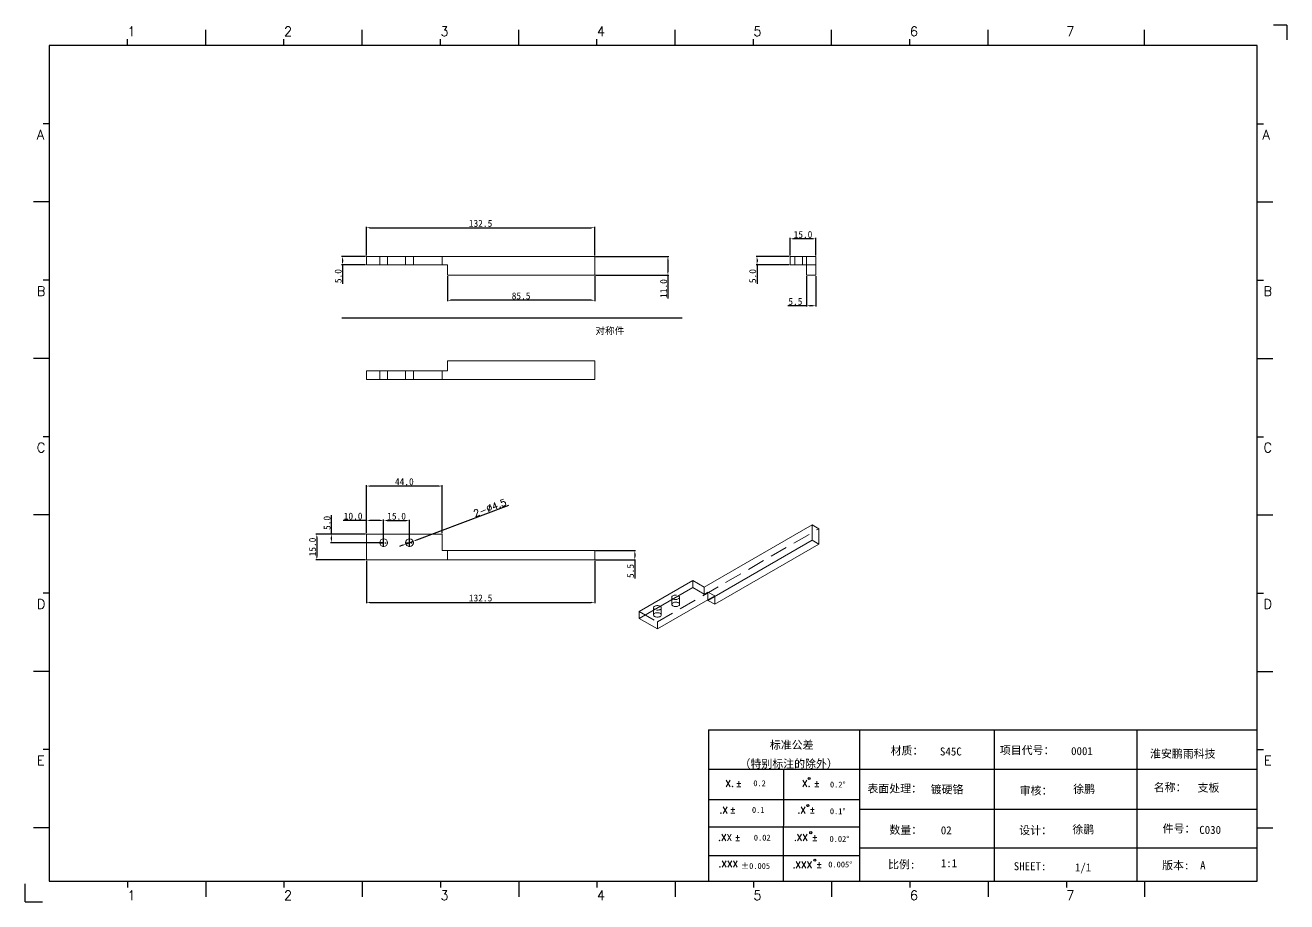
# Model space of a CAD drawing. Extents: x 83 to 30050, y -7164 to 695.
# Drawn here: x 18796 to 19528, y -1706 to -1198 of the extents above; entities that cross this region are included whole.
import ezdxf
from ezdxf.enums import TextEntityAlignment as Align

# ---------------------------------------------------------------- set-up
doc = ezdxf.new("R2010")
doc.units = 0
doc.header["$LTSCALE"] = 8
doc.header["$MEASUREMENT"] = 0
doc.header["$PDSIZE"] = 5
doc.linetypes.add('CENTER', pattern=[2, 1.25, -0.25, 0.25, -0.25])
doc.linetypes.add('HIDDEN', pattern=[1.905, 1.27, -0.635])
doc.layers.get('0').update_dxf_attribs({"linetype": 'CONTINUOUS'})
doc.layers.get('Defpoints').update_dxf_attribs({"linetype": 'CONTINUOUS'})
doc.layers.add('41', color=3, linetype='CONTINUOUS')
doc.layers.add('dim', color=82, linetype='CONTINUOUS', lineweight=9)
doc.styles.add('SIMPLEX', font='SIMPLEX')
doc.styles.get("Standard").update_dxf_attribs({"font": '', "height": 4})
doc.styles.get('Standard').set_extended_font_data('SimSun')
doc.dimstyles.new('ISO-25', dxfattribs={"dimtxt": 6, "dimasz": 2.5, "dimexe": 1.25, "dimexo": 0.625, "dimtad": 1, "dimdec": 1, "dimzin": 1, "dimdsep": 46, "dimtxsty": 'Standard', "dimcen": 2.5, "dimadec": 0, "dimazin": 0, "dimtm": 1e-09, "dimtfac": 1, "dimtdec": 1, "dimtmove": 0, "dimatfit": 3, "dimfxl": 1, "dimtolj": 1, "dimtzin": 0, "dimarcsym": 0})

# ---------------------------------------------------------------- blocks, each defined once
blk = doc.blocks.new('A$C0BB32EA6')
at = {"layer": '41'}
for p, q in [((90.21, 427.84), (90.21, 435.66)), ((168.4, 427.84), (168.4, 435.66)), ((168.4, 427.84), (168.4, 435.66)), ((168.4, 427.84), (168.4, 435.66)), ((246.58, 427.84), (246.58, 435.66)), ((246.58, 427.84), (246.58, 435.66)), ((324.77, 427.84), (324.77, 435.66)), ((402.96, 427.84), (402.96, 435.66)), ((481.15, 427.84), (481.15, 435.66)), ((559.34, 427.84), (559.34, 435.66)), ((51.11, 427.84), (51.11, 430.97)), ((129.3, 427.84), (129.3, 430.97)), ((129.3, 427.84), (129.3, 430.97)), ((129.3, 427.84), (129.3, 430.97)), ((207.49, 427.84), (207.49, 430.97)), ((207.49, 427.84), (207.49, 430.97)), ((285.68, 427.84), (285.68, 430.97)), ((363.87, 427.84), (363.87, 430.97)), ((442.06, 427.84), (442.06, 430.97)), ((615.63, 427.84), (12.02, 427.84)), ((12.02, 427.84), (12.02, 10.32)), ((615.63, 10.32), (615.63, 427.84)), ((12.02, 388.75), (8.89, 388.75)), ((615.63, 388.75), (618.76, 388.75)), ((12.02, 349.66), (4.2, 349.66)), ((615.63, 349.66), (623.45, 349.66)), ((12.02, 310.56), (8.89, 310.56)), ((615.63, 310.56), (618.76, 310.56)), ((12.02, 271.47), (4.2, 271.47)), ((615.63, 271.47), (623.45, 271.47)), ((12.02, 232.37), (8.89, 232.37)), ((615.63, 232.37), (618.76, 232.37)), ((12.02, 193.28), (4.2, 193.28)), ((615.63, 193.28), (623.45, 193.28)), ((12.02, 154.18), (8.89, 154.18)), ((615.63, 154.18), (618.76, 154.18)), ((12.02, 115.09), (4.2, 115.09)), ((615.63, 115.09), (623.45, 115.09)), ((341.34, 85.85), (615.63, 85.85)), ((341.34, 85.85), (341.34, 10.32)), ((416.87, 85.85), (416.87, 10.32)), ((484.16, 85.85), (484.16, 10.32)), ((555.4, 85.7), (555.4, 10.17)), ((12.02, 76), (8.89, 76)), ((615.63, 76), (618.76, 76)), ((615.63, 66.14), (341.34, 66.14)), ((378.86, 10.02), (379.1, 65.84)), ((341.34, 51.12), (416.87, 51.12)), ((615.63, 46.17), (416.87, 46.17)), ((12.02, 36.9), (4.2, 36.9)), ((341.34, 37.5), (401.12, 37.5)), ((341.34, 37.5), (416.87, 37.5)), ((615.63, 36.9), (623.45, 36.9)), ((615.63, 26.74), (416.87, 26.74)), ((341.34, 23.05), (401.87, 23.05)), ((341.34, 23.05), (401.87, 23.05)), ((341.34, 23.05), (401.87, 23.05)), ((341.34, 23.05), (401.87, 23.05)), ((341.34, 23.05), (401.87, 23.05)), ((341.34, 23.05), (416.87, 23.05)), ((12.02, 10.32), (615.63, 10.32)), ((51.11, 10.32), (51.11, 7.19)), ((90.21, 10.32), (90.21, 2.5)), ((129.3, 10.32), (129.3, 7.19)), ((168.4, 10.32), (168.4, 2.5)), ((207.49, 10.32), (207.49, 7.19)), ((246.58, 10.32), (246.58, 2.5)), ((285.68, 10.32), (285.68, 7.19)), ((324.77, 10.32), (324.77, 2.5)), ((326.34, 10.32), (401.87, 10.32)), ((363.87, 10.32), (363.87, 7.19)), ((402.96, 10.32), (402.96, 2.5)), ((442.06, 10.32), (442.06, 7.19)), ((481.15, 10.32), (481.15, 2.5)), ((520.24, 10.32), (520.24, 7.19)), ((559.34, 10.32), (559.34, 2.5))]:
    blk.add_line(p, q, dxfattribs=at)
at = {"layer": '41', "linetype": 'Continuous'}
for p, q in [((630.37, 437.94), (623.79, 437.94)), ((630.37, 437.94), (630.37, 430.59)), ((0, 0), (0, 8.98)), ((0, 0), (8.64, 0))]:
    blk.add_line(p, q, dxfattribs=at)
at = {"layer": '41'}
for centre in [(391.73, 61.61), (391.07, 48.04), (392.49, 34.54), (394.6, 20.83)]:
    blk.add_circle(centre, 0.516, dxfattribs=at)
at = {"layer": '41', "style": 'SIMPLEX'}
for s, height, p in [('1', 4.69, (51.11, 432.54)), ('2', 4.69, (129.3, 432.54)), ('3', 4.69, (207.49, 432.54)), ('4', 4.69, (285.68, 432.54)), ('5', 4.69, (363.87, 432.54)), ('6', 4.69, (442.06, 432.54)), ('7', 4.69, (520.24, 432.54)), ('A', 4.75, (5.76, 380.93)), ('A', 4.75, (618.27, 380.93)), ('B', 4.75, (5.76, 302.74)), ('B', 4.75, (618.72, 302.74)), ('C', 4.75, (5.76, 224.55)), ('C', 4.75, (618.72, 224.55)), ('D', 4.75, (5.76, 146.37)), ('D', 4.75, (618.72, 146.37)), ('E', 4.75, (5.76, 68.18)), ('E', 4.75, (618.95, 68.18)), ('X.', 3.284, (349.84, 57.49)), ('%%p', 3.284, (355.04, 57.36)), ('X.', 3.284, (388.21, 57.49)), ('%%p', 3.284, (394.07, 57.36)), ('.X', 3.284, (346.89, 44.16)), ('%%p', 3.284, (352.09, 44.33)), ('.X', 3.284, (385.9, 44.16)), ('%%p', 3.284, (391.76, 44.33)), ('.XX', 3.284, (346.2, 30.42)), ('%%p', 3.284, (354.44, 30.46)), ('.XX', 3.284, (384.11, 30.42)), ('%%p', 3.284, (393.01, 30.46)), ('.XXX', 3.284, (383.48, 16.83)), ('%%p', 3.284, (395.11, 16.95)), ('1', 4.69, (51.11, 0.87)), ('2', 4.69, (129.3, 0.87)), ('3', 4.69, (207.49, 0.87)), ('4', 4.69, (285.68, 0.87)), ('5', 4.69, (363.87, 0.87)), ('6', 4.69, (442.06, 0.87)), ('7', 4.69, (520.24, 0.87))]:
    blk.add_text(s, height=height, dxfattribs=at).set_placement(p)
at = {"layer": '41', "linetype": 'Continuous'}
for s, p in [('标准公差', (372.08, 76.36)), ('材质：', (432.42, 73.5)), ('项目代号：', (486.99, 73.71)), ('淮安鹏雨科技', (562.04, 71.96)), ('（特别标注的除外）', (356.94, 66.94)), ('表面处理：', (420.83, 54.55)), ('审核：', (496.9, 53.5)), ('名称：', (563.9, 55.18)), ('数量：', (431.79, 33.91)), ('设计：', (496.69, 33.7)), ('件号：', (568.32, 34.55)), ('比例:', (431.16, 16.65)), ('SHEET:', (493.95, 15.75)), ('1/1', (524.5, 15.18)), ('版本:', (568.11, 16.23))]:
    blk.add_text(s, height=4, dxfattribs=at).set_placement(p)
at = {"layer": '41'}
for s, p in [('0.2', (363.82, 57.75)), ('0.2%%D', (402.12, 57.11)), ('0.1', (363.14, 44.41)), ('0.1%%D', (402.07, 43.76)), ('0.02', (364.07, 30.58)), ('0.02%%D', (401.9, 29.93)), ('0.005%%D', (401.27, 17.16))]:
    blk.add_text(s, height=2.929, dxfattribs=at).set_placement(p)
at = {"layer": '41', "style": 'SIMPLEX'}
blk.add_text('.XXX', height=3.284, dxfattribs=at).set_placement((351.31, 18.87), align=Align.MIDDLE_CENTER)
at = {"layer": '41'}
blk.add_text('%%P0.005', height=2.929, dxfattribs=at).set_placement((364.87, 17.89), align=Align.MIDDLE_CENTER)
at = {"layer": '41', "linetype": 'Continuous'}
for tag, p in [('材质', (457.07, 73.08)), ('代号', (522.6, 73.29)), ('表面处理', (452.44, 54.13)), ('审核', (523.65, 54.34)), ('名称', (585.81, 54.97)), ('数量', (457.5, 33.7)), ('设计', (523.23, 34.13)), ('件号', (586.65, 33.91)), ('比例', (457.5, 17.28)), ('版本', (587.08, 16.23))]:
    blk.add_attdef(tag, p, '', height=4, dxfattribs=at)
blk = doc.blocks.new('*D826')
at = {"layer": 'Defpoints', "color": 0}
for p in [(19126.38, -1331.79), (19126.38, -1342.74), (19168.8, -1342.74)]:
    blk.add_point(p, dxfattribs=at)
at = {"layer": 'dim', "color": 0, "lineweight": -2}
for p, q in [((19126.88, -1331.79), (19169.3, -1331.79)), ((19168.8, -1333.79), (19168.8, -1340.74)), ((19126.88, -1342.74), (19169.3, -1342.74)), ((19168.8, -1342.74), (19168.8, -1356.19))]:
    blk.add_line(p, q, dxfattribs=at)
at = {"layer": 'dim', "color": 0}
for points in [[(19168.46, -1333.79), (19169.13, -1333.79), (19168.8, -1331.79)], [(19168.46, -1340.74), (19169.13, -1340.74), (19168.8, -1342.74)]]:
    blk.add_solid(points, dxfattribs=at)
at = {"layer": 'dim', "color": 0, "insert": (19166.3, -1350.46), "char_height": 4, "attachment_point": 5, "rotation": 90}
blk.add_mtext('\\A1;11.0', dxfattribs=at)
blk = doc.blocks.new('*D827')
at = {"layer": 'Defpoints', "color": 0}
for p in [(18993.92, -1331.79), (18980.04, -1336.79), (18993.92, -1336.79)]:
    blk.add_point(p, dxfattribs=at)
at = {"layer": 'dim', "color": 0, "lineweight": -2}
for p, q in [((18993.42, -1331.79), (18979.54, -1331.79)), ((18993.42, -1336.79), (18979.54, -1336.79)), ((18980.04, -1333.79), (18980.04, -1334.79)), ((18980.04, -1336.79), (18980.04, -1347.7))]:
    blk.add_line(p, q, dxfattribs=at)
at = {"layer": 'dim', "color": 0}
for points in [[(18979.7, -1333.79), (18980.37, -1333.79), (18980.04, -1331.79)], [(18979.7, -1334.79), (18980.37, -1334.79), (18980.04, -1336.79)]]:
    blk.add_solid(points, dxfattribs=at)
at = {"layer": 'dim', "color": 0, "insert": (18977.54, -1343.25), "char_height": 4, "attachment_point": 5, "rotation": 90}
blk.add_mtext('\\A1;5.0', dxfattribs=at)
blk = doc.blocks.new('*D828')
at = {"layer": 'Defpoints', "color": 0}
for p in [(19040.92, -1342.74), (19126.38, -1342.74), (19040.92, -1357.25)]:
    blk.add_point(p, dxfattribs=at)
at = {"layer": 'dim', "color": 0, "lineweight": -2}
for p, q in [((19040.92, -1343.24), (19040.92, -1357.75)), ((19126.38, -1343.24), (19126.38, -1357.75)), ((19124.38, -1357.25), (19042.92, -1357.25))]:
    blk.add_line(p, q, dxfattribs=at)
at = {"layer": 'dim', "color": 0}
for points in [[(19042.92, -1356.92), (19042.92, -1357.59), (19040.92, -1357.25)], [(19124.38, -1356.92), (19124.38, -1357.59), (19126.38, -1357.25)]]:
    blk.add_solid(points, dxfattribs=at)
at = {"layer": 'dim', "color": 0, "insert": (19083.65, -1354.75), "char_height": 4, "attachment_point": 5}
blk.add_mtext('\\A1;85.5', dxfattribs=at)
blk = doc.blocks.new('*D829')
at = {"layer": 'Defpoints', "color": 0}
for p in [(19126.38, -1315.18), (18993.92, -1331.79), (19126.38, -1331.79)]:
    blk.add_point(p, dxfattribs=at)
at = {"layer": 'dim', "color": 0, "lineweight": -2}
for p, q in [((18993.92, -1331.29), (18993.92, -1314.68)), ((18995.92, -1315.18), (19124.38, -1315.18)), ((19126.38, -1331.29), (19126.38, -1314.68))]:
    blk.add_line(p, q, dxfattribs=at)
at = {"layer": 'dim', "color": 0}
for points in [[(18995.92, -1314.85), (18995.92, -1315.52), (18993.92, -1315.18)], [(19124.38, -1314.85), (19124.38, -1315.52), (19126.38, -1315.18)]]:
    blk.add_solid(points, dxfattribs=at)
at = {"layer": 'dim', "color": 0, "insert": (19060.15, -1312.68), "char_height": 4, "attachment_point": 5}
blk.add_mtext('\\A1;132.5', dxfattribs=at)
blk = doc.blocks.new('*D830')
at = {"layer": 'Defpoints', "color": 0}
for p in [(19239.67, -1331.79), (19220.51, -1336.79), (19239.67, -1336.79)]:
    blk.add_point(p, dxfattribs=at)
at = {"layer": 'dim', "color": 0, "lineweight": -2}
for p, q in [((19239.17, -1331.79), (19220.01, -1331.79)), ((19239.17, -1336.79), (19220.01, -1336.79)), ((19220.51, -1333.79), (19220.51, -1334.79)), ((19220.51, -1336.79), (19220.51, -1347.7))]:
    blk.add_line(p, q, dxfattribs=at)
at = {"layer": 'dim', "color": 0}
for points in [[(19220.18, -1333.79), (19220.85, -1333.79), (19220.51, -1331.79)], [(19220.18, -1334.79), (19220.85, -1334.79), (19220.51, -1336.79)]]:
    blk.add_solid(points, dxfattribs=at)
at = {"layer": 'dim', "color": 0, "insert": (19218.01, -1343.25), "char_height": 4, "attachment_point": 5, "rotation": 90}
blk.add_mtext('\\A1;5.0', dxfattribs=at)
blk = doc.blocks.new('*D831')
at = {"layer": 'Defpoints', "color": 0}
for p in [(19239.67, -1321.62), (19239.67, -1331.79), (19254.67, -1331.79)]:
    blk.add_point(p, dxfattribs=at)
at = {"layer": 'dim', "color": 0, "lineweight": -2}
for p, q in [((19239.67, -1331.29), (19239.67, -1321.12)), ((19252.67, -1321.62), (19241.67, -1321.62)), ((19254.67, -1331.29), (19254.67, -1321.12))]:
    blk.add_line(p, q, dxfattribs=at)
at = {"layer": 'dim', "color": 0}
for points in [[(19241.67, -1321.28), (19241.67, -1321.95), (19239.67, -1321.62)], [(19252.67, -1321.28), (19252.67, -1321.95), (19254.67, -1321.62)]]:
    blk.add_solid(points, dxfattribs=at)
at = {"layer": 'dim', "color": 0, "insert": (19247.17, -1319.12), "char_height": 4, "attachment_point": 5}
blk.add_mtext('\\A1;15.0', dxfattribs=at)
blk = doc.blocks.new('*D832')
at = {"layer": 'Defpoints', "color": 0}
for p in [(19249.17, -1342.74), (19254.67, -1342.74), (19249.17, -1360.45)]:
    blk.add_point(p, dxfattribs=at)
at = {"layer": 'dim', "color": 0, "lineweight": -2}
for p, q in [((19249.17, -1343.24), (19249.17, -1360.95)), ((19254.67, -1343.24), (19254.67, -1360.95)), ((19249.17, -1360.45), (19238.33, -1360.45)), ((19252.67, -1360.45), (19251.17, -1360.45))]:
    blk.add_line(p, q, dxfattribs=at)
at = {"layer": 'dim', "color": 0}
for points in [[(19251.17, -1360.12), (19251.17, -1360.78), (19249.17, -1360.45)], [(19252.67, -1360.12), (19252.67, -1360.78), (19254.67, -1360.45)]]:
    blk.add_solid(points, dxfattribs=at)
at = {"layer": 'dim', "color": 0, "insert": (19242.75, -1357.95), "char_height": 4, "attachment_point": 5}
blk.add_mtext('\\A1;5.5', dxfattribs=at)
blk = doc.blocks.new('*D833')
at = {"layer": 'Defpoints', "color": 0}
for p in [(19016.81, -1498.67), (19021.03, -1497.09)]:
    blk.add_point(p, dxfattribs=at)
at = {"layer": 'dim', "color": 0, "lineweight": -2}
for p, q in [((19076.26, -1476.3), (19022.9, -1496.38)), ((19014.94, -1499.38), (19013.07, -1500.08)), ((19016.81, -1498.67), (19021.03, -1497.09))]:
    blk.add_line(p, q, dxfattribs=at)
at = {"layer": 'dim', "color": 0}
for points in [[(19014.82, -1499.06), (19015.06, -1499.69), (19016.81, -1498.67)], [(19022.78, -1496.07), (19023.01, -1496.69), (19021.03, -1497.09)]]:
    blk.add_solid(points, dxfattribs=at)
at = {"layer": 'dim', "color": 0, "insert": (19065.55, -1477.65), "char_height": 4, "attachment_point": 5, "rotation": 20.62559}
blk.add_mtext('\\A1;{\\Ftxt,bigfont|c134;2-∅4.5}', dxfattribs=at)
blk = doc.blocks.new('*D834')
at = {"layer": 'Defpoints', "color": 0}
for p in [(18993.92, -1492.88), (18965.15, -1507.88), (18993.92, -1507.88)]:
    blk.add_point(p, dxfattribs=at)
at = {"layer": 'dim', "color": 0, "lineweight": -2}
for p, q in [((18993.42, -1492.88), (18964.65, -1492.88)), ((18965.15, -1494.88), (18965.15, -1505.88)), ((18993.42, -1507.88), (18964.65, -1507.88))]:
    blk.add_line(p, q, dxfattribs=at)
at = {"layer": 'dim', "color": 0}
for points in [[(18964.82, -1494.88), (18965.49, -1494.88), (18965.15, -1492.88)], [(18964.82, -1505.88), (18965.49, -1505.88), (18965.15, -1507.88)]]:
    blk.add_solid(points, dxfattribs=at)
at = {"layer": 'dim', "color": 0, "insert": (18962.65, -1500.38), "char_height": 4, "attachment_point": 5, "rotation": 90}
blk.add_mtext('\\A1;15.0', dxfattribs=at)
blk = doc.blocks.new('*D835')
at = {"layer": 'Defpoints', "color": 0}
for p in [(19126.38, -1502.38), (19126.38, -1507.88), (19149.6, -1507.88)]:
    blk.add_point(p, dxfattribs=at)
at = {"layer": 'dim', "color": 0, "lineweight": -2}
for p, q in [((19126.88, -1502.38), (19150.1, -1502.38)), ((19149.6, -1504.38), (19149.6, -1505.88)), ((19126.88, -1507.88), (19150.1, -1507.88)), ((19149.6, -1507.88), (19149.6, -1518.72))]:
    blk.add_line(p, q, dxfattribs=at)
at = {"layer": 'dim', "color": 0}
for points in [[(19149.27, -1504.38), (19149.93, -1504.38), (19149.6, -1502.38)], [(19149.27, -1505.88), (19149.93, -1505.88), (19149.6, -1507.88)]]:
    blk.add_solid(points, dxfattribs=at)
at = {"layer": 'dim', "color": 0, "insert": (19147.1, -1514.3), "char_height": 4, "attachment_point": 5, "rotation": 90}
blk.add_mtext('\\A1;5.5', dxfattribs=at)
blk = doc.blocks.new('*D836')
at = {"layer": 'Defpoints', "color": 0}
for p in [(18993.92, -1465.03), (18993.92, -1492.88), (19037.92, -1492.88)]:
    blk.add_point(p, dxfattribs=at)
at = {"layer": 'dim', "color": 0, "lineweight": -2}
for p, q in [((18993.92, -1492.38), (18993.92, -1464.53)), ((19035.92, -1465.03), (18995.92, -1465.03)), ((19037.92, -1492.38), (19037.92, -1464.53))]:
    blk.add_line(p, q, dxfattribs=at)
at = {"layer": 'dim', "color": 0}
for points in [[(18995.92, -1464.7), (18995.92, -1465.37), (18993.92, -1465.03)], [(19035.92, -1464.7), (19035.92, -1465.37), (19037.92, -1465.03)]]:
    blk.add_solid(points, dxfattribs=at)
at = {"layer": 'dim', "color": 0, "insert": (19015.92, -1462.53), "char_height": 4, "attachment_point": 5}
blk.add_mtext('\\A1;44.0', dxfattribs=at)
blk = doc.blocks.new('*D837')
at = {"layer": 'Defpoints', "color": 0}
for p in [(18993.92, -1507.88), (19126.38, -1507.88), (19126.38, -1532.5)]:
    blk.add_point(p, dxfattribs=at)
at = {"layer": 'dim', "color": 0, "lineweight": -2}
for p, q in [((18993.92, -1508.38), (18993.92, -1533)), ((19126.38, -1508.38), (19126.38, -1533)), ((18995.92, -1532.5), (19124.38, -1532.5))]:
    blk.add_line(p, q, dxfattribs=at)
at = {"layer": 'dim', "color": 0}
for points in [[(18995.92, -1532.17), (18995.92, -1532.84), (18993.92, -1532.5)], [(19124.38, -1532.17), (19124.38, -1532.84), (19126.38, -1532.5)]]:
    blk.add_solid(points, dxfattribs=at)
at = {"layer": 'dim', "color": 0, "insert": (19060.15, -1530), "char_height": 4, "attachment_point": 5}
blk.add_mtext('\\A1;132.5', dxfattribs=at)
blk = doc.blocks.new('*D838')
at = {"layer": 'Defpoints', "color": 0}
for p in [(18993.92, -1484.99), (18993.92, -1492.88), (19003.92, -1497.88)]:
    blk.add_point(p, dxfattribs=at)
at = {"layer": 'dim', "color": 0, "lineweight": -2}
for p, q in [((18993.92, -1484.99), (18980.48, -1484.99)), ((18993.92, -1492.38), (18993.92, -1484.49)), ((19001.92, -1484.99), (18995.92, -1484.99)), ((19003.92, -1497.38), (19003.92, -1484.49))]:
    blk.add_line(p, q, dxfattribs=at)
at = {"layer": 'dim', "color": 0}
for points in [[(18995.92, -1484.66), (18995.92, -1485.33), (18993.92, -1484.99)], [(19001.92, -1484.66), (19001.92, -1485.33), (19003.92, -1484.99)]]:
    blk.add_solid(points, dxfattribs=at)
at = {"layer": 'dim', "color": 0, "insert": (18986.2, -1482.49), "char_height": 4, "attachment_point": 5}
blk.add_mtext('\\A1;10.0', dxfattribs=at)
blk = doc.blocks.new('*D839')
at = {"layer": 'Defpoints', "color": 0}
for p in [(19018.92, -1485.03), (19003.92, -1497.88), (19018.92, -1497.88)]:
    blk.add_point(p, dxfattribs=at)
at = {"layer": 'dim', "color": 0, "lineweight": -2}
for p, q in [((19003.92, -1497.38), (19003.92, -1484.53)), ((19005.92, -1485.03), (19016.92, -1485.03)), ((19018.92, -1497.38), (19018.92, -1484.53))]:
    blk.add_line(p, q, dxfattribs=at)
at = {"layer": 'dim', "color": 0}
for points in [[(19005.92, -1484.7), (19005.92, -1485.36), (19003.92, -1485.03)], [(19016.92, -1484.7), (19016.92, -1485.36), (19018.92, -1485.03)]]:
    blk.add_solid(points, dxfattribs=at)
at = {"layer": 'dim', "color": 0, "insert": (19011.42, -1482.53), "char_height": 4, "attachment_point": 5}
blk.add_mtext('\\A1;15.0', dxfattribs=at)
blk = doc.blocks.new('*D840')
at = {"layer": 'Defpoints', "color": 0}
for p in [(18973.6, -1492.88), (18993.92, -1492.88), (19003.92, -1497.88)]:
    blk.add_point(p, dxfattribs=at)
at = {"layer": 'dim', "color": 0, "lineweight": -2}
for p, q in [((18973.6, -1492.88), (18973.6, -1481.97)), ((18993.42, -1492.88), (18973.1, -1492.88)), ((19003.42, -1497.88), (18973.1, -1497.88)), ((18973.6, -1495.88), (18973.6, -1494.88))]:
    blk.add_line(p, q, dxfattribs=at)
at = {"layer": 'dim', "color": 0}
for points in [[(18973.27, -1494.88), (18973.93, -1494.88), (18973.6, -1492.88)], [(18973.27, -1495.88), (18973.93, -1495.88), (18973.6, -1497.88)]]:
    blk.add_solid(points, dxfattribs=at)
at = {"layer": 'dim', "color": 0, "insert": (18971.1, -1486.42), "char_height": 4, "attachment_point": 5, "rotation": 90}
blk.add_mtext('\\A1;5.0', dxfattribs=at)

msp = doc.modelspace()

# ---------------------------------------------------------------- linework, layer by layer
at = {"color": 7, "linetype": 'Continuous', "lineweight": 15}
for p, q in [((19037.92, -1331.792), (18993.92, -1331.792)), ((18993.92, -1331.792), (18993.92, -1336.792)), ((19037.92, -1336.792), (19037.92, -1331.792)), ((19126.38, -1331.792), (19037.92, -1331.792)), ((19126.38, -1331.792), (19126.38, -1342.742)), ((19239.675, -1336.792), (19239.675, -1331.792)), ((19249.175, -1331.792), (19239.675, -1331.792)), ((19249.175, -1331.792), (19249.175, -1342.742)), ((19254.675, -1331.792), (19249.175, -1331.792)), ((19254.675, -1342.742), (19254.675, -1331.792)), ((18993.92, -1336.792), (19037.92, -1336.792)), ((19037.92, -1336.792), (19040.92, -1336.792)), ((19040.92, -1342.742), (19040.92, -1336.792)), ((19249.175, -1336.792), (19239.675, -1336.792)), ((19126.38, -1342.742), (19040.92, -1342.742)), ((19249.175, -1342.742), (19254.675, -1342.742)), ((19040.92, -1392.317), (19040.92, -1398.267)), ((19126.38, -1392.317), (19040.92, -1392.317)), ((19126.38, -1403.267), (19126.38, -1392.317)), ((18993.92, -1403.267), (18993.92, -1398.267)), ((18993.92, -1398.267), (19037.92, -1398.267)), ((19037.92, -1403.267), (18993.92, -1403.267)), ((19037.92, -1398.267), (19037.92, -1403.267)), ((19037.92, -1398.267), (19040.92, -1398.267)), ((19126.38, -1403.267), (19037.92, -1403.267)), ((18993.92, -1492.878), (18993.92, -1507.878)), ((18993.92, -1492.878), (19037.92, -1492.878)), ((19037.92, -1502.378), (19037.92, -1492.878)), ((19252.481, -1487.54), (19189.931, -1523.65)), ((19252.481, -1487.54), (19252.481, -1496.481)), ((19256.37, -1489.785), (19252.481, -1487.54)), ((19256.37, -1498.726), (19256.37, -1489.785)), ((19252.481, -1496.481), (19192.052, -1531.366)), ((19195.941, -1533.611), (19256.37, -1498.726)), ((19252.481, -1496.481), (19256.37, -1498.726)), ((19037.92, -1502.378), (19040.92, -1502.378)), ((19126.38, -1502.378), (19040.92, -1502.378)), ((19040.92, -1502.378), (19040.92, -1507.878)), ((19126.38, -1502.378), (19126.38, -1507.878)), ((19040.92, -1507.878), (18993.92, -1507.878)), ((19040.92, -1507.878), (19126.38, -1507.878)), ((19183.213, -1519.772), (19152.1, -1537.733)), ((19183.213, -1523.854), (19183.213, -1519.772)), ((19189.931, -1523.65), (19183.213, -1519.772)), ((19152.1, -1541.815), (19183.213, -1523.854)), ((19189.931, -1527.732), (19183.213, -1523.854)), ((19189.931, -1523.65), (19189.931, -1527.732)), ((19189.931, -1527.732), (19192.052, -1526.508)), ((19192.052, -1531.366), (19192.052, -1526.508)), ((19192.052, -1530.998), (19162.707, -1547.938)), ((19192.052, -1531.366), (19195.941, -1533.611)), ((19152.1, -1537.733), (19152.1, -1541.815)), ((19152.1, -1541.815), (19162.707, -1547.938))]:
    msp.add_line(p, q, dxfattribs=at)
at = {"color": 7, "linetype": 'HIDDEN', "lineweight": 0}
for p, q in [((19001.67, -1331.792), (19001.67, -1336.792)), ((19006.17, -1336.792), (19006.17, -1331.792)), ((19016.67, -1331.792), (19016.67, -1336.792)), ((19021.17, -1336.792), (19021.17, -1331.792)), ((19242.425, -1331.792), (19242.425, -1336.792)), ((19246.925, -1336.792), (19246.925, -1331.792)), ((19249.175, -1336.792), (19254.675, -1336.792)), ((19001.67, -1403.267), (19001.67, -1398.267)), ((19006.17, -1398.267), (19006.17, -1403.267)), ((19016.67, -1403.267), (19016.67, -1398.267)), ((19021.17, -1398.267), (19021.17, -1403.267)), ((19162.707, -1543.856), (19256.37, -1489.785)), ((19192.052, -1526.508), (19195.941, -1528.753)), ((19195.941, -1528.753), (19192.052, -1530.998)), ((19195.941, -1533.611), (19195.941, -1528.753)), ((19160.457, -1535.692), (19160.457, -1539.774)), ((19164.957, -1539.774), (19164.957, -1535.692)), ((19171.064, -1529.569), (19171.064, -1533.651)), ((19175.564, -1533.651), (19175.564, -1529.569)), ((19152.1, -1537.733), (19162.707, -1543.856)), ((19162.707, -1547.938), (19162.707, -1543.856))]:
    msp.add_line(p, q, dxfattribs=at)
at = {"color": 1, "linetype": 'CENTER', "ltscale": 0.28575}
for p, q in [((19001.445, -1497.878), (19006.395, -1497.878)), ((19003.92, -1500.353), (19003.92, -1495.403)), ((19016.445, -1497.878), (19021.395, -1497.878)), ((19018.92, -1500.353), (19018.92, -1495.403))]:
    msp.add_line(p, q, dxfattribs=at)
at = {"color": 7, "linetype": 'HIDDEN', "lineweight": 0, "flags": 128}
for points in [[(19174.905, -1528.65), (19175.192, -1528.854), (19175.403, -1529.087), (19175.528, -1529.339), (19175.563, -1529.601), (19175.505, -1529.862), (19175.358, -1530.111), (19175.127, -1530.337), (19174.822, -1530.532), (19174.455, -1530.688), (19174.041, -1530.798), (19173.598, -1530.857), (19173.143, -1530.864), (19172.695, -1530.817), (19172.272, -1530.72), (19171.892, -1530.575), (19171.57, -1530.389), (19171.319, -1530.17), (19171.15, -1529.926), (19171.07, -1529.667), (19171.082, -1529.404), (19171.185, -1529.148), (19171.375, -1528.91), (19171.644, -1528.698), (19171.982, -1528.522), (19172.374, -1528.388), (19172.805, -1528.303), (19173.257, -1528.27), (19173.711, -1528.29), (19174.148, -1528.362), (19174.552, -1528.484), (19174.905, -1528.65)], [(19161.116, -1536.61), (19160.828, -1536.406), (19160.617, -1536.173), (19160.492, -1535.921), (19160.458, -1535.659), (19160.515, -1535.398), (19160.662, -1535.149), (19160.893, -1534.923), (19161.199, -1534.728), (19161.566, -1534.572), (19161.979, -1534.462), (19162.423, -1534.403), (19162.878, -1534.396), (19163.326, -1534.443), (19163.749, -1534.54), (19164.129, -1534.685), (19164.451, -1534.871), (19164.701, -1535.09), (19164.87, -1535.334), (19164.95, -1535.593), (19164.939, -1535.856), (19164.836, -1536.112), (19164.646, -1536.351), (19164.376, -1536.562), (19164.039, -1536.739), (19163.646, -1536.872), (19163.216, -1536.957), (19162.764, -1536.99), (19162.31, -1536.97), (19161.872, -1536.898), (19161.469, -1536.776), (19161.116, -1536.61)]]:
    msp.add_lwpolyline(points, dxfattribs=at)
at = {"color": 7, "linetype": 'Continuous', "lineweight": 15, "flags": 128}
for points in [[(19171.723, -1534.57), (19171.435, -1534.366), (19171.224, -1534.133), (19171.099, -1533.88), (19171.064, -1533.618), (19171.122, -1533.358), (19171.269, -1533.109), (19171.5, -1532.882), (19171.805, -1532.687), (19172.172, -1532.532), (19172.586, -1532.422), (19173.029, -1532.363), (19173.484, -1532.356), (19173.933, -1532.402), (19174.355, -1532.5), (19174.735, -1532.645), (19175.057, -1532.83), (19175.308, -1533.05), (19175.477, -1533.294), (19175.557, -1533.553), (19175.546, -1533.815), (19175.443, -1534.071), (19175.253, -1534.31), (19174.983, -1534.522), (19174.645, -1534.698), (19174.253, -1534.831), (19173.822, -1534.916), (19173.371, -1534.95), (19172.917, -1534.93), (19172.479, -1534.857), (19172.075, -1534.736), (19171.723, -1534.57)], [(19161.116, -1540.693), (19160.828, -1540.489), (19160.617, -1540.256), (19160.492, -1540.003), (19160.458, -1539.741), (19160.515, -1539.481), (19160.662, -1539.232), (19160.893, -1539.005), (19161.199, -1538.81), (19161.566, -1538.655), (19161.979, -1538.545), (19162.423, -1538.486), (19162.878, -1538.479), (19163.326, -1538.526), (19163.749, -1538.623), (19164.129, -1538.768), (19164.451, -1538.953), (19164.701, -1539.173), (19164.87, -1539.417), (19164.95, -1539.676), (19164.939, -1539.938), (19164.836, -1540.194), (19164.646, -1540.433), (19164.376, -1540.645), (19164.039, -1540.821), (19163.646, -1540.955), (19163.216, -1541.04), (19162.764, -1541.073), (19162.31, -1541.053), (19161.872, -1540.981), (19161.469, -1540.859), (19161.116, -1540.693)]]:
    msp.add_lwpolyline(points, dxfattribs=at)
at = {"color": 7, "linetype": 'Continuous', "lineweight": 15}
for centre in [(19003.92, -1497.878), (19018.92, -1497.878)]:
    msp.add_circle(centre, 2.25, dxfattribs=at)
at = {"layer": '41', "color": 1}
msp.add_line((18979.706, -1367.53), (19177.034, -1367.53), dxfattribs=at)

# ---------------------------------------------------------------- block references
at = {"layer": '41', "linetype": 'Continuous', "xscale": 1.160950579200289, "yscale": 1.160950579200062, "zscale": 1.1609505792}
msp.add_blockref('A$C0BB32EA6', (18795.99, -1706.166), dxfattribs=at).add_auto_attribs({'版本': 'A', '件号': 'C030', '名称': '支板', '设计': '徐鹏', '审核': '徐鹏', '代号': '0001', '比例': '1:1', '数量': '02', '表面处理': '镀硬铬', '材质': 'S45C'})

# ---------------------------------------------------------------- texts
at = {"layer": '41', "insert": (19126.738, -1372.994), "char_height": 4, "width": 81.26434, "attachment_point": 1}
msp.add_mtext('对称件', dxfattribs=at)

# ---------------------------------------------------------------- dimensions: what is measured, and where the dimension line sits
at = {"layer": 'dim'}
for base, p1, p2, picture, middle in [((19126.38, -1315.183), (18993.92, -1331.792), (19126.38, -1331.792), '*D829', (19060.15, -1312.684)), ((19239.675, -1321.616), (19254.675, -1331.792), (19239.675, -1331.792), '*D831', (19247.175, -1319.117)), ((19040.92, -1357.253), (19126.38, -1342.742), (19040.92, -1342.742), '*D828', (19083.65, -1354.753)), ((19249.175, -1360.45), (19254.675, -1342.742), (19249.175, -1342.742), '*D832', (19242.753, -1357.95)), ((18993.92, -1465.034), (19037.92, -1492.878), (18993.92, -1492.878), '*D836', (19015.92, -1462.534)), ((18993.92, -1484.993), (19003.92, -1497.878), (18993.92, -1492.878), '*D838', (18986.198, -1482.493)), ((19018.92, -1485.028), (19003.92, -1497.878), (19018.92, -1497.878), '*D839', (19011.42, -1482.529)), ((19126.38, -1532.505), (18993.92, -1507.878), (19126.38, -1507.878), '*D837', (19060.15, -1530.005))]:
    dim = msp.add_linear_dim(base=base, p1=p1, p2=p2, dimstyle='ISO-25', override={"dimtxt": 2.5, "dimasz": 2, "dimexe": 0.49975, "dimexo": 0.49975, "dimgap": 0.49975}, dxfattribs=at)
    dim.commit()
    dim.dimension.update_dxf_attribs({"geometry": picture, "text_midpoint": middle})
for base, p1, p2, picture, middle in [((18980.036, -1336.792), (18993.92, -1331.792), (18993.92, -1336.792), '*D827', (18977.536, -1343.248)), ((19168.79648821, -1342.742449673), (19126.3799458, -1331.792449673), (19126.3799458, -1342.742449673), '*D826', (19166.29673821, -1350.464421896)), ((19220.512, -1336.792), (19239.675, -1331.792), (19239.675, -1336.792), '*D830', (19218.013, -1343.248)), ((18973.6, -1492.878), (19003.92, -1497.878), (18993.92, -1492.878), '*D840', (18971.1, -1486.423)), ((18965.154, -1507.878), (18993.92, -1492.878), (18993.92, -1507.878), '*D834', (18962.654, -1500.378)), ((19149.602, -1507.878), (19126.38, -1502.378), (19126.38, -1507.878), '*D835', (19147.102, -1514.3))]:
    dim = msp.add_linear_dim(base=base, p1=p1, p2=p2, angle=90, dimstyle='ISO-25', override={"dimtxt": 2.5, "dimasz": 2, "dimexe": 0.49975, "dimexo": 0.49975, "dimgap": 0.49975}, dxfattribs=at)
    dim.commit()
    dim.dimension.update_dxf_attribs({"geometry": picture, "text_midpoint": middle})
dim = msp.add_diameter_dim_2p(p1=(19016.814, -1498.671), p2=(19021.026, -1497.086), text='{\\Ftxt,bigfont|c134;2-<>}', dimstyle='ISO-25', override={"dimtxt": 2.5, "dimasz": 2, "dimexe": 0.49975, "dimexo": 0.49975, "dimgap": 0.49975}, dxfattribs=at)
dim.commit()
dim.dimension.update_dxf_attribs({"geometry": '*D833', "text_midpoint": (19066.435, -1479.994), "dimtype": 163})

doc.saveas('drawing.dxf')
